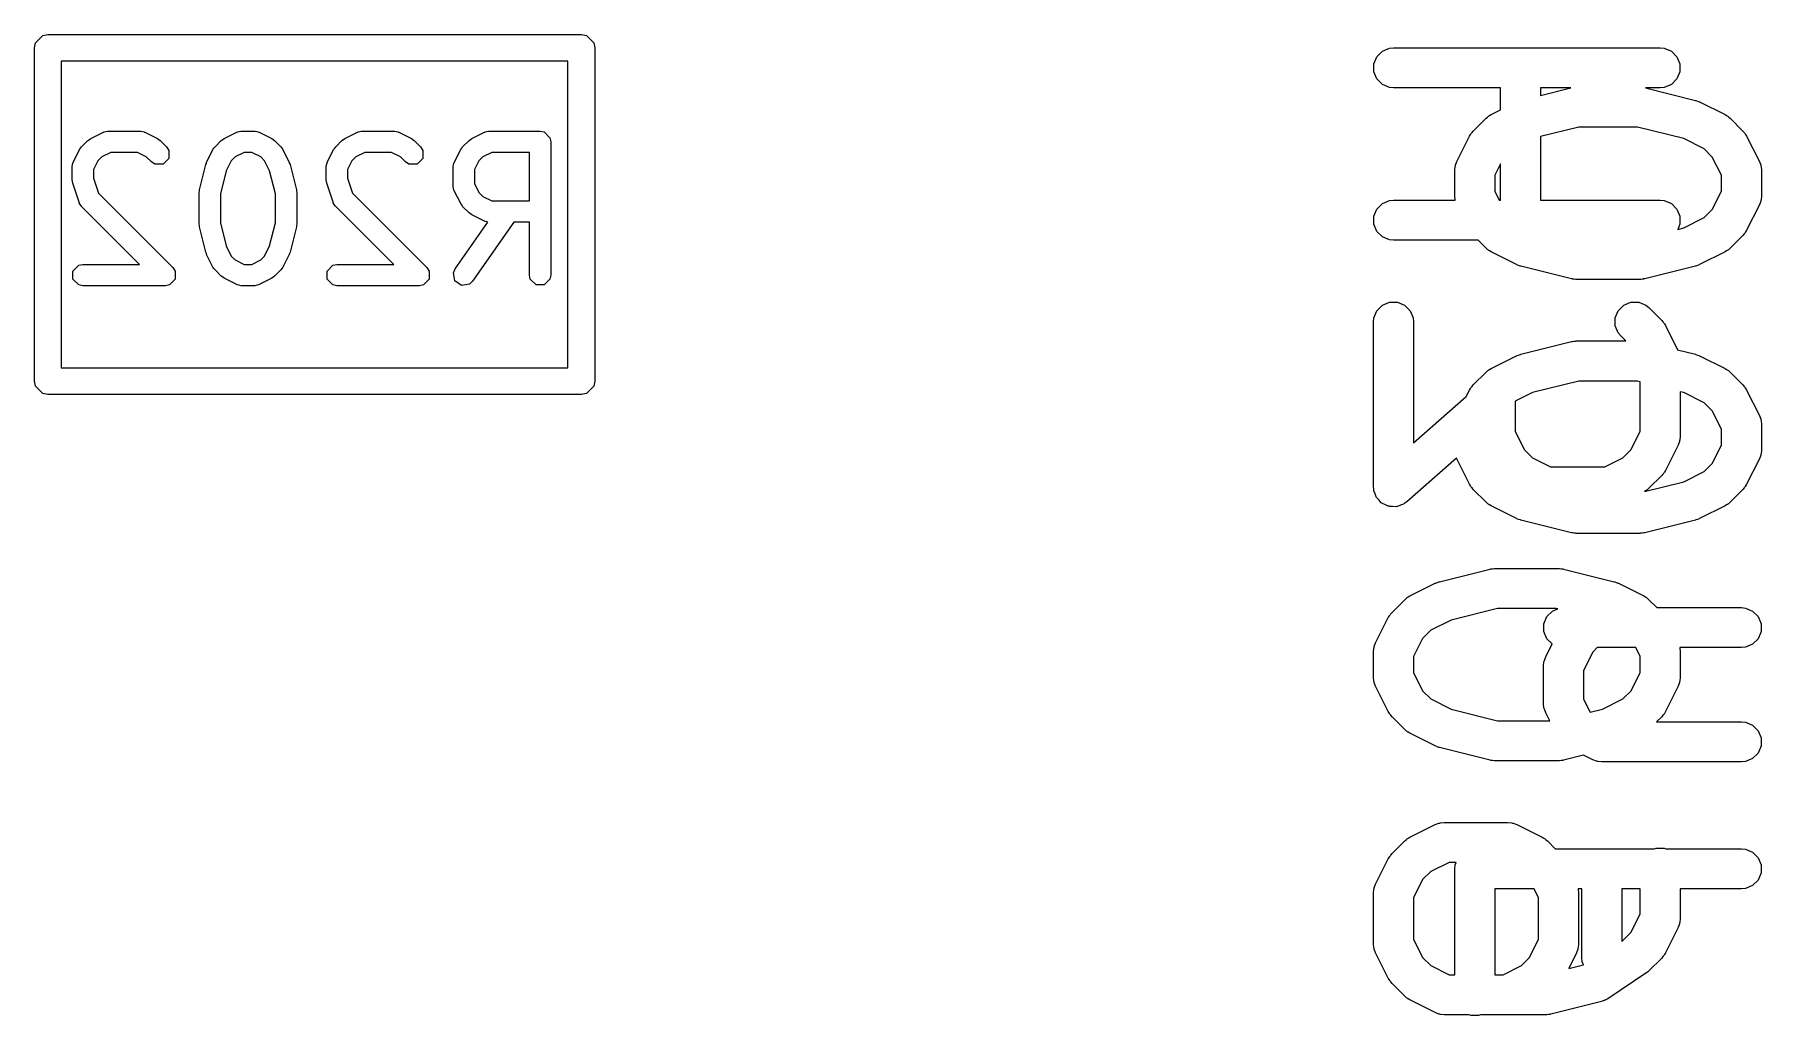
# Model space of a CAD drawing. Header units: inches. Extents: x 0.31 to 2.98, y 0.29 to 1.78.
# Drawn here: x 0.813 to 1.0679, y 0.6827 to 0.8275 of the extents above; entities that cross this region are included whole.
import ezdxf

# ---------------------------------------------------------------- set-up
doc = ezdxf.new("R2010")
doc.units = ezdxf.units.IN
doc.header["$MEASUREMENT"] = 0
doc.layers.add('BLACK', color=250, linetype='CONTINUOUS')

msp = doc.modelspace()

# ---------------------------------------------------------------- linework, layer by layer
at = {"layer": 'BLACK', "linetype": 'CONTINUOUS'}
for p, q in [((0.81299, 0.82554), (0.81314, 0.82629)), ((0.81314, 0.82629), (0.81421, 0.82736)), ((0.81421, 0.82736), (0.81496, 0.82751)), ((0.81496, 0.82751), (0.8937, 0.82751)), ((0.8937, 0.82751), (0.89445, 0.82736)), ((0.89445, 0.82736), (0.89552, 0.82629)), ((0.89552, 0.82629), (0.89567, 0.82554)), ((0.81299, 0.77633), (0.81299, 0.82554)), ((0.81693, 0.82357), (0.81693, 0.7783)), ((0.89173, 0.82357), (0.81693, 0.82357)), ((0.89173, 0.7783), (0.89173, 0.82357)), ((0.89567, 0.82554), (0.89567, 0.77633)), ((1.01068, 0.82316), (1.01112, 0.82423)), ((1.01112, 0.82423), (1.01194, 0.82504)), ((1.01194, 0.82504), (1.013, 0.82548)), ((1.013, 0.82548), (1.01358, 0.82554)), ((1.01358, 0.82554), (1.05295, 0.82554)), ((1.05295, 0.82554), (1.05352, 0.82548)), ((1.05352, 0.82548), (1.05459, 0.82504)), ((1.05459, 0.82504), (1.0554, 0.82423)), ((1.0554, 0.82423), (1.05584, 0.82316)), ((1.01068, 0.82201), (1.01068, 0.82316)), ((1.01112, 0.82095), (1.01068, 0.82201)), ((1.01194, 0.82013), (1.01112, 0.82095)), ((1.0554, 0.82095), (1.05459, 0.82013)), ((1.05584, 0.82201), (1.0554, 0.82095)), ((1.05584, 0.82316), (1.05584, 0.82201)), ((1.013, 0.81969), (1.01194, 0.82013)), ((1.01358, 0.81963), (1.013, 0.81969)), ((1.02937, 0.81963), (1.01358, 0.81963)), ((1.02937, 0.81638), (1.02937, 0.81963)), ((1.03528, 0.81963), (1.03528, 0.81852)), ((1.03528, 0.81852), (1.03973, 0.81963)), ((1.03973, 0.81963), (1.03528, 0.81963)), ((1.05295, 0.81963), (1.05077, 0.81963)), ((1.05077, 0.81963), (1.05815, 0.81779)), ((1.05352, 0.81969), (1.05295, 0.81963)), ((1.05459, 0.82013), (1.05352, 0.81969)), ((1.02775, 0.81553), (1.02799, 0.81569)), ((1.02799, 0.81569), (1.02937, 0.81638)), ((1.05815, 0.81779), (1.05819, 0.81777)), ((1.05819, 0.81777), (1.05822, 0.81777)), ((1.05822, 0.81777), (1.05845, 0.81768)), ((1.05845, 0.81768), (1.0587, 0.81759)), ((1.0587, 0.81759), (1.05871, 0.81758)), ((1.05871, 0.81758), (1.05876, 0.81756)), ((1.05876, 0.81756), (1.06251, 0.81569)), ((1.06251, 0.81569), (1.06275, 0.81553)), ((0.82324, 0.81311), (0.82326, 0.81313)), ((0.82326, 0.81313), (0.82351, 0.81318)), ((0.82351, 0.81318), (0.82375, 0.81325)), ((0.82375, 0.81325), (0.82379, 0.81324)), ((0.82379, 0.81324), (0.82387, 0.81325)), ((0.82387, 0.81325), (0.82855, 0.81325)), ((0.82855, 0.81325), (0.82863, 0.81324)), ((0.82863, 0.81324), (0.82866, 0.81325)), ((0.82866, 0.81325), (0.82891, 0.81318)), ((0.82891, 0.81318), (0.82916, 0.81313)), ((0.82916, 0.81313), (0.82918, 0.81311)), ((0.84292, 0.81311), (0.84295, 0.81313)), ((0.84295, 0.81313), (0.8432, 0.81318)), ((0.8432, 0.81318), (0.84344, 0.81325)), ((0.84344, 0.81325), (0.84347, 0.81324)), ((0.84347, 0.81324), (0.84355, 0.81325)), ((0.84355, 0.81325), (0.84543, 0.81325)), ((0.84543, 0.81325), (0.8455, 0.81324)), ((0.8455, 0.81324), (0.84554, 0.81325)), ((0.84554, 0.81325), (0.84578, 0.81318)), ((0.84578, 0.81318), (0.84603, 0.81313)), ((0.84603, 0.81313), (0.84605, 0.81311)), ((0.86073, 0.81311), (0.86076, 0.81313)), ((0.86076, 0.81313), (0.86101, 0.81318)), ((0.86101, 0.81318), (0.86125, 0.81325)), ((0.86125, 0.81325), (0.86128, 0.81324)), ((0.86128, 0.81324), (0.86136, 0.81325)), ((0.86136, 0.81325), (0.86605, 0.81325)), ((0.86605, 0.81325), (0.86613, 0.81324)), ((0.86613, 0.81324), (0.86616, 0.81325)), ((0.86616, 0.81325), (0.8664, 0.81318)), ((0.8664, 0.81318), (0.86665, 0.81313)), ((0.86665, 0.81313), (0.86668, 0.81311)), ((0.87948, 0.81311), (0.87951, 0.81313)), ((0.87951, 0.81313), (0.87975, 0.81318)), ((0.87975, 0.81318), (0.88, 0.81325)), ((0.88, 0.81325), (0.88003, 0.81324)), ((0.88003, 0.81324), (0.88011, 0.81325)), ((0.88011, 0.81325), (0.88761, 0.81325)), ((0.88761, 0.81325), (0.88821, 0.81313)), ((0.88821, 0.81313), (0.88906, 0.81228)), ((1.02517, 0.81304), (1.02535, 0.81326)), ((1.02535, 0.81326), (1.02723, 0.81514)), ((1.02723, 0.81514), (1.02745, 0.81532)), ((1.02745, 0.81532), (1.0275, 0.81538)), ((1.0275, 0.81538), (1.02759, 0.81544)), ((1.02759, 0.81544), (1.02767, 0.8155)), ((1.02767, 0.8155), (1.02775, 0.81553)), ((1.04093, 0.81385), (1.03528, 0.81243)), ((1.04957, 0.81385), (1.04093, 0.81385)), ((1.05641, 0.81214), (1.04957, 0.81385)), ((1.06275, 0.81553), (1.06283, 0.8155)), ((1.06283, 0.8155), (1.06291, 0.81544)), ((1.06291, 0.81544), (1.063, 0.81538)), ((1.063, 0.81538), (1.06305, 0.81532)), ((1.06305, 0.81532), (1.06327, 0.81514)), ((1.06327, 0.81514), (1.06515, 0.81326)), ((1.06515, 0.81326), (1.06533, 0.81304)), ((0.81965, 0.81051), (0.8198, 0.81071)), ((0.8198, 0.81071), (0.81994, 0.81092)), ((0.81994, 0.81092), (0.82088, 0.81185)), ((0.82088, 0.81185), (0.82109, 0.81199)), ((0.82109, 0.81199), (0.82129, 0.81215)), ((0.82129, 0.81215), (0.82316, 0.81309)), ((0.82316, 0.81309), (0.82324, 0.81311)), ((0.82918, 0.81311), (0.82926, 0.81309)), ((0.82926, 0.81309), (0.83113, 0.81215)), ((0.83113, 0.81215), (0.83133, 0.81199)), ((0.83133, 0.81199), (0.83154, 0.81185)), ((0.83154, 0.81185), (0.83248, 0.81092)), ((0.83248, 0.81092), (0.83282, 0.81041)), ((0.83933, 0.81051), (0.83948, 0.81071)), ((0.83948, 0.81071), (0.83963, 0.81092)), ((0.83963, 0.81092), (0.84056, 0.81185)), ((0.84056, 0.81185), (0.84077, 0.81199)), ((0.84077, 0.81199), (0.84097, 0.81215)), ((0.84097, 0.81215), (0.84285, 0.81309)), ((0.84285, 0.81309), (0.84292, 0.81311)), ((0.84605, 0.81311), (0.84613, 0.81309)), ((0.84613, 0.81309), (0.848, 0.81215)), ((0.848, 0.81215), (0.8482, 0.81199)), ((0.8482, 0.81199), (0.84841, 0.81185)), ((0.84841, 0.81185), (0.84935, 0.81092)), ((0.84935, 0.81092), (0.84949, 0.81071)), ((0.84949, 0.81071), (0.84965, 0.81051)), ((0.85714, 0.81051), (0.8573, 0.81071)), ((0.8573, 0.81071), (0.85744, 0.81092)), ((0.85744, 0.81092), (0.85837, 0.81185)), ((0.85837, 0.81185), (0.85858, 0.81199)), ((0.85858, 0.81199), (0.85878, 0.81215)), ((0.85878, 0.81215), (0.86066, 0.81309)), ((0.86066, 0.81309), (0.86073, 0.81311)), ((0.86668, 0.81311), (0.86675, 0.81309)), ((0.86675, 0.81309), (0.86863, 0.81215)), ((0.86863, 0.81215), (0.86883, 0.81199)), ((0.86883, 0.81199), (0.86904, 0.81185)), ((0.86904, 0.81185), (0.86997, 0.81092)), ((0.86997, 0.81092), (0.87031, 0.81041)), ((0.87589, 0.81051), (0.87604, 0.81071)), ((0.87604, 0.81071), (0.87618, 0.81092)), ((0.87618, 0.81092), (0.87712, 0.81185)), ((0.87712, 0.81185), (0.87733, 0.81199)), ((0.87733, 0.81199), (0.87753, 0.81215)), ((0.87753, 0.81215), (0.8794, 0.81309)), ((0.8794, 0.81309), (0.87948, 0.81311)), ((0.88906, 0.81228), (0.88918, 0.81168)), ((0.88918, 0.81168), (0.88918, 0.79199)), ((1.02292, 0.80874), (1.0248, 0.81249)), ((1.0248, 0.81249), (1.02495, 0.81274)), ((1.02495, 0.81274), (1.02498, 0.81281)), ((1.02498, 0.81281), (1.02505, 0.8129)), ((1.02505, 0.8129), (1.02511, 0.81298)), ((1.02511, 0.81298), (1.02517, 0.81304)), ((1.03528, 0.81243), (1.03528, 0.80304)), ((1.05944, 0.81062), (1.05641, 0.81214)), ((1.06063, 0.80942), (1.05944, 0.81062)), ((1.06533, 0.81304), (1.06539, 0.81298)), ((1.06539, 0.81298), (1.06545, 0.8129)), ((1.06545, 0.8129), (1.06552, 0.81281)), ((1.06552, 0.81281), (1.06554, 0.81274)), ((1.06554, 0.81274), (1.0657, 0.81249)), ((1.0657, 0.81249), (1.06758, 0.80874)), ((0.81855, 0.80804), (0.81861, 0.80828)), ((0.81856, 0.80801), (0.81855, 0.80804)), ((0.81861, 0.80828), (0.81866, 0.80853)), ((0.81866, 0.80853), (0.81869, 0.80856)), ((0.81869, 0.80856), (0.81871, 0.80863)), ((0.81871, 0.80863), (0.81965, 0.81051)), ((0.82235, 0.80887), (0.82169, 0.80756)), ((0.82292, 0.80945), (0.82235, 0.80887)), ((0.82424, 0.8101), (0.82292, 0.80945)), ((0.82818, 0.8101), (0.82424, 0.8101)), ((0.82949, 0.80945), (0.82818, 0.8101)), ((0.83025, 0.80869), (0.82949, 0.80945)), ((0.83076, 0.80835), (0.83025, 0.80869)), ((0.83197, 0.80835), (0.83076, 0.80835)), ((0.83282, 0.8092), (0.83197, 0.80835)), ((0.83282, 0.81041), (0.83282, 0.8092)), ((0.83734, 0.80456), (0.83827, 0.80831)), ((0.83827, 0.80831), (0.83835, 0.80847)), ((0.83835, 0.80847), (0.83839, 0.80863)), ((0.83839, 0.80863), (0.83933, 0.81051)), ((0.84203, 0.80887), (0.84129, 0.80738)), ((0.84261, 0.80945), (0.84203, 0.80887)), ((0.84392, 0.8101), (0.84261, 0.80945)), ((0.84505, 0.8101), (0.84392, 0.8101)), ((0.84637, 0.80945), (0.84505, 0.8101)), ((0.84694, 0.80887), (0.84637, 0.80945)), ((0.84769, 0.80738), (0.84694, 0.80887)), ((0.84965, 0.81051), (0.85058, 0.80863)), ((0.85058, 0.80863), (0.85063, 0.80847)), ((0.85063, 0.80847), (0.8507, 0.80831)), ((0.8507, 0.80831), (0.85164, 0.80456)), ((0.85604, 0.80804), (0.85611, 0.80828)), ((0.85605, 0.80801), (0.85604, 0.80804)), ((0.85611, 0.80828), (0.85616, 0.80853)), ((0.85616, 0.80853), (0.85618, 0.80856)), ((0.85618, 0.80856), (0.8562, 0.80863)), ((0.8562, 0.80863), (0.85714, 0.81051)), ((0.85984, 0.80887), (0.85919, 0.80756)), ((0.86042, 0.80945), (0.85984, 0.80887)), ((0.86173, 0.8101), (0.86042, 0.80945)), ((0.86568, 0.8101), (0.86173, 0.8101)), ((0.86699, 0.80945), (0.86568, 0.8101)), ((0.86775, 0.80869), (0.86699, 0.80945)), ((0.86826, 0.80835), (0.86775, 0.80869)), ((0.86946, 0.80835), (0.86826, 0.80835)), ((0.87031, 0.8092), (0.86946, 0.80835)), ((0.87031, 0.81041), (0.87031, 0.8092)), ((0.87479, 0.80804), (0.87485, 0.80828)), ((0.8748, 0.80801), (0.87479, 0.80804)), ((0.87485, 0.80828), (0.8749, 0.80853)), ((0.8749, 0.80853), (0.87493, 0.80856)), ((0.87493, 0.80856), (0.87495, 0.80863)), ((0.87495, 0.80863), (0.87589, 0.81051)), ((0.87859, 0.80887), (0.87793, 0.80756)), ((0.87917, 0.80945), (0.87859, 0.80887)), ((0.88048, 0.8101), (0.87917, 0.80945)), ((0.88603, 0.8101), (0.88048, 0.8101)), ((0.88603, 0.80294), (0.88603, 0.8101)), ((1.02267, 0.808), (1.02271, 0.8081)), ((1.02271, 0.8081), (1.02272, 0.8082)), ((1.02272, 0.8082), (1.02292, 0.80874)), ((1.02937, 0.80843), (1.02852, 0.80673)), ((1.02937, 0.80304), (1.02937, 0.80843)), ((1.06198, 0.80673), (1.06063, 0.80942)), ((1.06758, 0.80874), (1.06778, 0.8082)), ((1.06778, 0.8082), (1.06779, 0.8081)), ((1.06779, 0.8081), (1.06783, 0.808)), ((0.81854, 0.80793), (0.81856, 0.80801)), ((0.81854, 0.80605), (0.81854, 0.80793)), ((0.81859, 0.80581), (0.81854, 0.80605)), ((0.81862, 0.80555), (0.81859, 0.80581)), ((0.81956, 0.80274), (0.81862, 0.80555)), ((0.82169, 0.80756), (0.82169, 0.80631)), ((0.82169, 0.80631), (0.82243, 0.80409)), ((0.84129, 0.80738), (0.84044, 0.80398)), ((0.84854, 0.80398), (0.84769, 0.80738)), ((0.85604, 0.80793), (0.85605, 0.80801)), ((0.85604, 0.80605), (0.85604, 0.80793)), ((0.85609, 0.80581), (0.85604, 0.80605)), ((0.85612, 0.80555), (0.85609, 0.80581)), ((0.85705, 0.80274), (0.85612, 0.80555)), ((0.85919, 0.80756), (0.85919, 0.80631)), ((0.85919, 0.80631), (0.85993, 0.80409)), ((0.87478, 0.80793), (0.8748, 0.80801)), ((0.87478, 0.80512), (0.87478, 0.80793)), ((0.87793, 0.80756), (0.87793, 0.80549)), ((0.87793, 0.80549), (0.87859, 0.80417)), ((1.02261, 0.80742), (1.02267, 0.808)), ((1.02261, 0.80367), (1.02261, 0.80742)), ((1.02852, 0.80673), (1.02852, 0.80437)), ((1.06198, 0.80437), (1.06198, 0.80673)), ((1.06783, 0.808), (1.06789, 0.80742)), ((1.06789, 0.80742), (1.06789, 0.80367)), ((0.82243, 0.80409), (0.83342, 0.79311)), ((0.83729, 0.80418), (0.83733, 0.80437)), ((0.83729, 0.79949), (0.83729, 0.80418)), ((0.83733, 0.80437), (0.83734, 0.80456)), ((0.84044, 0.80398), (0.84044, 0.79969)), ((0.84854, 0.79969), (0.84854, 0.80398)), ((0.85164, 0.80456), (0.85165, 0.80437)), ((0.85165, 0.80437), (0.85169, 0.80418)), ((0.85169, 0.80418), (0.85169, 0.79949)), ((0.85993, 0.80409), (0.87091, 0.79311)), ((0.8748, 0.80504), (0.87478, 0.80512)), ((0.87479, 0.805), (0.8748, 0.80504)), ((0.87485, 0.80476), (0.87479, 0.805)), ((0.8749, 0.80451), (0.87485, 0.80476)), ((0.87493, 0.80449), (0.8749, 0.80451)), ((0.87495, 0.80441), (0.87493, 0.80449)), ((0.87589, 0.80254), (0.87495, 0.80441)), ((0.87859, 0.80417), (0.87917, 0.8036)), ((0.87917, 0.8036), (0.88048, 0.80294)), ((0.88048, 0.80294), (0.88603, 0.80294)), ((1.01194, 0.80254), (1.013, 0.80299)), ((1.013, 0.80299), (1.01358, 0.80304)), ((1.01358, 0.80304), (1.02269, 0.80304)), ((1.02267, 0.8031), (1.02261, 0.80367)), ((1.02269, 0.80304), (1.02267, 0.8031)), ((1.02852, 0.80437), (1.02918, 0.80304)), ((1.02918, 0.80304), (1.02937, 0.80304)), ((1.03528, 0.80304), (1.05295, 0.80304)), ((1.05295, 0.80304), (1.05352, 0.80299)), ((1.05352, 0.80299), (1.05459, 0.80254)), ((1.06063, 0.80167), (1.06198, 0.80437)), ((1.06779, 0.803), (1.06778, 0.80289)), ((1.06783, 0.8031), (1.06779, 0.803)), ((1.06789, 0.80367), (1.06783, 0.8031)), ((0.8196, 0.80267), (0.81956, 0.80274)), ((0.8196, 0.80264), (0.8196, 0.80267)), ((0.81974, 0.80243), (0.8196, 0.80264)), ((0.81986, 0.80221), (0.81974, 0.80243)), ((0.8199, 0.80219), (0.81986, 0.80221)), ((0.81994, 0.80213), (0.8199, 0.80219)), ((0.8285, 0.79357), (0.81994, 0.80213)), ((0.85709, 0.80267), (0.85705, 0.80274)), ((0.85709, 0.80264), (0.85709, 0.80267)), ((0.85723, 0.80243), (0.85709, 0.80264)), ((0.85736, 0.80221), (0.85723, 0.80243)), ((0.85739, 0.80219), (0.85736, 0.80221)), ((0.85744, 0.80213), (0.85739, 0.80219)), ((0.866, 0.79357), (0.85744, 0.80213)), ((0.87604, 0.80234), (0.87589, 0.80254)), ((0.87618, 0.80213), (0.87604, 0.80234)), ((0.87712, 0.80119), (0.87618, 0.80213)), ((0.87733, 0.80105), (0.87712, 0.80119)), ((0.87753, 0.80089), (0.87733, 0.80105)), ((0.8794, 0.79996), (0.87753, 0.80089)), ((1.01068, 0.80067), (1.01112, 0.80173)), ((1.01068, 0.79951), (1.01068, 0.80067)), ((1.01112, 0.80173), (1.01194, 0.80254)), ((1.05459, 0.80254), (1.0554, 0.80173)), ((1.0554, 0.80173), (1.05584, 0.80067)), ((1.05584, 0.80067), (1.05584, 0.79951)), ((1.05641, 0.79896), (1.05944, 0.80048)), ((1.05944, 0.80048), (1.06063, 0.80167)), ((1.06758, 0.80235), (1.0657, 0.7986)), ((1.06778, 0.80289), (1.06758, 0.80235)), ((0.83733, 0.7993), (0.83729, 0.79949)), ((0.83734, 0.79911), (0.83733, 0.7993)), ((0.83827, 0.79536), (0.83734, 0.79911)), ((0.84044, 0.79969), (0.84129, 0.79629)), ((0.84769, 0.79629), (0.84854, 0.79969)), ((0.85164, 0.79911), (0.8507, 0.79536)), ((0.85165, 0.7993), (0.85164, 0.79911)), ((0.85169, 0.79949), (0.85165, 0.7993)), ((0.87507, 0.7929), (0.87991, 0.79982)), ((0.88374, 0.79979), (0.87765, 0.79109)), ((0.87948, 0.79994), (0.8794, 0.79996)), ((0.87951, 0.79991), (0.87948, 0.79994)), ((0.87975, 0.79986), (0.87951, 0.79991)), ((0.87991, 0.79982), (0.87975, 0.79986)), ((0.88603, 0.79979), (0.88374, 0.79979)), ((0.88603, 0.79199), (0.88603, 0.79979)), ((1.01112, 0.79845), (1.01068, 0.79951)), ((1.01194, 0.79763), (1.01112, 0.79845)), ((1.05584, 0.79951), (1.05552, 0.79874)), ((1.05552, 0.79874), (1.05641, 0.79896)), ((1.06515, 0.79784), (1.06327, 0.79596)), ((1.06533, 0.79806), (1.06515, 0.79784)), ((1.06539, 0.79811), (1.06533, 0.79806)), ((1.06545, 0.7982), (1.06539, 0.79811)), ((1.06552, 0.79828), (1.06545, 0.7982)), ((1.06554, 0.79836), (1.06552, 0.79828)), ((1.0657, 0.7986), (1.06554, 0.79836)), ((0.83835, 0.7952), (0.83827, 0.79536)), ((0.84129, 0.79629), (0.84203, 0.7948)), ((0.84694, 0.7948), (0.84769, 0.79629)), ((0.8507, 0.79536), (0.85063, 0.7952)), ((1.013, 0.79719), (1.01194, 0.79763)), ((1.01358, 0.79714), (1.013, 0.79719)), ((1.02605, 0.79714), (1.01358, 0.79714)), ((1.02723, 0.79596), (1.02605, 0.79714)), ((1.02745, 0.79578), (1.02723, 0.79596)), ((1.0275, 0.79572), (1.02745, 0.79578)), ((1.02759, 0.79566), (1.0275, 0.79572)), ((1.02767, 0.7956), (1.02759, 0.79566)), ((1.02775, 0.79557), (1.02767, 0.7956)), ((1.02799, 0.79541), (1.02775, 0.79557)), ((1.03174, 0.79353), (1.02799, 0.79541)), ((1.06251, 0.79541), (1.05876, 0.79353)), ((1.06275, 0.79557), (1.06251, 0.79541)), ((1.06283, 0.7956), (1.06275, 0.79557)), ((1.06291, 0.79566), (1.06283, 0.7956)), ((1.063, 0.79572), (1.06291, 0.79566)), ((1.06305, 0.79578), (1.063, 0.79572)), ((1.06327, 0.79596), (1.06305, 0.79578)), ((0.81866, 0.79259), (0.81951, 0.79345)), ((0.81951, 0.79345), (0.82012, 0.79357)), ((0.82012, 0.79357), (0.8285, 0.79357)), ((0.83342, 0.79311), (0.83376, 0.79259)), ((0.83839, 0.79504), (0.83835, 0.7952)), ((0.83933, 0.79316), (0.83839, 0.79504)), ((0.83948, 0.79296), (0.83933, 0.79316)), ((0.83963, 0.79275), (0.83948, 0.79296)), ((0.84056, 0.79182), (0.83963, 0.79275)), ((0.84203, 0.7948), (0.84261, 0.79422)), ((0.84261, 0.79422), (0.84392, 0.79357)), ((0.84392, 0.79357), (0.84505, 0.79357)), ((0.84505, 0.79357), (0.84637, 0.79422)), ((0.84637, 0.79422), (0.84694, 0.7948)), ((0.84935, 0.79275), (0.84841, 0.79182)), ((0.84949, 0.79296), (0.84935, 0.79275)), ((0.84965, 0.79316), (0.84949, 0.79296)), ((0.85058, 0.79504), (0.84965, 0.79316)), ((0.85063, 0.7952), (0.85058, 0.79504)), ((0.85616, 0.79259), (0.85701, 0.79345)), ((0.85701, 0.79345), (0.85761, 0.79357)), ((0.85761, 0.79357), (0.866, 0.79357)), ((0.87091, 0.79311), (0.87125, 0.79259)), ((0.87482, 0.79233), (0.87507, 0.7929)), ((1.03179, 0.79352), (1.03174, 0.79353)), ((1.0318, 0.79351), (1.03179, 0.79352)), ((1.03204, 0.79342), (1.0318, 0.79351)), ((1.03228, 0.79333), (1.03204, 0.79342)), ((1.03231, 0.79333), (1.03228, 0.79333)), ((1.03235, 0.79331), (1.03231, 0.79333)), ((1.03985, 0.79144), (1.03235, 0.79331)), ((1.05815, 0.79331), (1.05065, 0.79144)), ((1.05819, 0.79333), (1.05815, 0.79331)), ((1.05822, 0.79333), (1.05819, 0.79333)), ((1.05845, 0.79342), (1.05822, 0.79333)), ((1.0587, 0.79351), (1.05845, 0.79342)), ((1.05871, 0.79352), (1.0587, 0.79351)), ((1.05876, 0.79353), (1.05871, 0.79352)), ((0.81866, 0.79139), (0.81866, 0.79259)), ((0.81951, 0.79054), (0.81866, 0.79139)), ((0.82012, 0.79042), (0.81951, 0.79054)), ((0.8323, 0.79042), (0.82012, 0.79042)), ((0.8329, 0.79054), (0.8323, 0.79042)), ((0.83376, 0.79139), (0.8329, 0.79054)), ((0.8329, 0.79054), (0.8329, 0.79054)), ((0.83376, 0.79259), (0.83376, 0.79139)), ((0.84077, 0.79168), (0.84056, 0.79182)), ((0.84097, 0.79152), (0.84077, 0.79168)), ((0.84285, 0.79058), (0.84097, 0.79152)), ((0.84292, 0.79056), (0.84285, 0.79058)), ((0.84295, 0.79054), (0.84292, 0.79056)), ((0.8432, 0.79049), (0.84295, 0.79054)), ((0.84344, 0.79042), (0.8432, 0.79049)), ((0.84347, 0.79043), (0.84344, 0.79042)), ((0.84355, 0.79042), (0.84347, 0.79043)), ((0.84543, 0.79042), (0.84355, 0.79042)), ((0.8455, 0.79043), (0.84543, 0.79042)), ((0.84554, 0.79042), (0.8455, 0.79043)), ((0.84578, 0.79049), (0.84554, 0.79042)), ((0.84603, 0.79054), (0.84578, 0.79049)), ((0.84605, 0.79056), (0.84603, 0.79054)), ((0.84613, 0.79058), (0.84605, 0.79056)), ((0.848, 0.79152), (0.84613, 0.79058)), ((0.8482, 0.79168), (0.848, 0.79152)), ((0.84841, 0.79182), (0.8482, 0.79168)), ((0.85616, 0.79139), (0.85616, 0.79259)), ((0.85701, 0.79054), (0.85616, 0.79139)), ((0.85761, 0.79042), (0.85701, 0.79054)), ((0.8698, 0.79042), (0.85761, 0.79042)), ((0.8704, 0.79054), (0.8698, 0.79042)), ((0.87125, 0.79139), (0.8704, 0.79054)), ((0.8704, 0.79054), (0.8704, 0.79054)), ((0.87125, 0.79259), (0.87125, 0.79139)), ((0.87503, 0.79115), (0.87482, 0.79233)), ((0.87602, 0.79045), (0.87503, 0.79115)), ((0.87721, 0.79066), (0.87602, 0.79045)), ((0.87765, 0.79109), (0.87721, 0.79066)), ((0.88615, 0.79139), (0.88603, 0.79199)), ((0.88701, 0.79054), (0.88615, 0.79139)), ((0.88821, 0.79054), (0.88701, 0.79054)), ((0.88906, 0.79139), (0.88821, 0.79054)), ((0.88918, 0.79199), (0.88906, 0.79139)), ((1.03995, 0.79142), (1.03985, 0.79144)), ((1.03999, 0.7914), (1.03995, 0.79142)), ((1.0402, 0.79138), (1.03999, 0.7914)), ((1.04042, 0.79135), (1.0402, 0.79138)), ((1.04046, 0.79136), (1.04042, 0.79135)), ((1.04056, 0.79135), (1.04046, 0.79136)), ((1.04994, 0.79135), (1.04056, 0.79135)), ((1.05004, 0.79136), (1.04994, 0.79135)), ((1.05008, 0.79135), (1.05004, 0.79136)), ((1.0503, 0.79138), (1.05008, 0.79135)), ((1.05051, 0.7914), (1.0503, 0.79138)), ((1.05055, 0.79142), (1.05051, 0.7914)), ((1.05065, 0.79144), (1.05055, 0.79142)), ((1.01194, 0.78755), (1.013, 0.78799)), ((1.013, 0.78799), (1.01415, 0.78799)), ((1.01415, 0.78799), (1.01522, 0.78755)), ((1.04756, 0.78755), (1.04862, 0.78799)), ((1.04862, 0.78799), (1.04977, 0.78799)), ((1.04977, 0.78799), (1.05084, 0.78755)), ((1.01062, 0.78509), (1.01068, 0.78567)), ((1.01062, 0.76072), (1.01062, 0.78509)), ((1.01068, 0.78567), (1.01112, 0.78673)), ((1.01112, 0.78673), (1.01194, 0.78755)), ((1.01522, 0.78755), (1.01603, 0.78673)), ((1.01603, 0.78673), (1.01647, 0.78567)), ((1.01647, 0.78567), (1.01653, 0.78509)), ((1.01653, 0.78509), (1.01653, 0.76723)), ((1.0463, 0.78567), (1.04674, 0.78673)), ((1.0463, 0.78451), (1.0463, 0.78567)), ((1.04674, 0.78673), (1.04756, 0.78755)), ((1.05084, 0.78755), (1.05128, 0.78718)), ((1.05128, 0.78718), (1.05316, 0.7853)), ((1.05316, 0.7853), (1.05334, 0.78508)), ((1.04674, 0.78345), (1.0463, 0.78451)), ((1.04711, 0.783), (1.04674, 0.78345)), ((1.04786, 0.78226), (1.04711, 0.783)), ((1.05334, 0.78508), (1.0534, 0.78503)), ((1.0534, 0.78503), (1.05346, 0.78494)), ((1.05346, 0.78494), (1.05353, 0.78486)), ((1.05353, 0.78486), (1.05356, 0.78478)), ((1.05356, 0.78478), (1.05371, 0.78454)), ((1.05371, 0.78454), (1.0555, 0.78095)), ((1.02799, 0.77819), (1.03174, 0.78007)), ((1.03174, 0.78007), (1.03179, 0.78009)), ((1.03179, 0.78009), (1.0318, 0.7801)), ((1.0318, 0.7801), (1.03204, 0.78018)), ((1.03204, 0.78018), (1.03228, 0.78028)), ((1.03228, 0.78028), (1.03231, 0.78028)), ((1.03231, 0.78028), (1.03235, 0.78029)), ((1.03235, 0.78029), (1.03985, 0.78217)), ((1.03985, 0.78217), (1.03995, 0.78218)), ((1.03995, 0.78218), (1.03999, 0.7822)), ((1.03999, 0.7822), (1.0402, 0.78222)), ((1.0402, 0.78222), (1.04042, 0.78225)), ((1.04042, 0.78225), (1.04046, 0.78225)), ((1.04046, 0.78225), (1.04056, 0.78226)), ((1.04056, 0.78226), (1.04786, 0.78226)), ((1.0555, 0.78095), (1.05815, 0.78029)), ((1.05815, 0.78029), (1.05819, 0.78028)), ((1.05819, 0.78028), (1.05822, 0.78028)), ((1.05822, 0.78028), (1.05845, 0.78018)), ((1.05845, 0.78018), (1.0587, 0.7801)), ((1.0587, 0.7801), (1.05871, 0.78009)), ((1.05871, 0.78009), (1.05876, 0.78007)), ((1.05876, 0.78007), (1.06251, 0.77819)), ((0.81693, 0.7783), (0.89173, 0.7783)), ((1.02535, 0.77577), (1.02723, 0.77764)), ((1.02723, 0.77764), (1.02745, 0.77783)), ((1.02745, 0.77783), (1.0275, 0.77789)), ((1.0275, 0.77789), (1.02759, 0.77794)), ((1.02759, 0.77794), (1.02767, 0.77801)), ((1.02767, 0.77801), (1.02775, 0.77804)), ((1.02775, 0.77804), (1.02799, 0.77819)), ((1.06251, 0.77819), (1.06275, 0.77804)), ((1.06275, 0.77804), (1.06283, 0.77801)), ((1.06283, 0.77801), (1.06291, 0.77794)), ((1.06291, 0.77794), (1.063, 0.77789)), ((1.063, 0.77789), (1.06305, 0.77783)), ((1.06305, 0.77783), (1.06327, 0.77764)), ((1.06327, 0.77764), (1.06515, 0.77577)), ((0.81314, 0.77558), (0.81299, 0.77633)), ((0.81421, 0.77451), (0.81314, 0.77558)), ((0.89552, 0.77558), (0.89445, 0.77451)), ((0.89567, 0.77633), (0.89552, 0.77558)), ((1.02432, 0.77405), (1.0248, 0.775)), ((1.0248, 0.775), (1.02495, 0.77525)), ((1.02495, 0.77525), (1.02498, 0.77532)), ((1.02498, 0.77532), (1.02505, 0.7754)), ((1.02505, 0.7754), (1.02511, 0.77549)), ((1.02511, 0.77549), (1.02517, 0.77554)), ((1.02517, 0.77554), (1.02535, 0.77577)), ((1.04093, 0.77635), (1.03409, 0.77464)), ((1.04957, 0.77635), (1.04093, 0.77635)), ((1.04999, 0.77624), (1.04957, 0.77635)), ((1.04999, 0.76892), (1.04999, 0.77624)), ((1.06515, 0.77577), (1.06533, 0.77554)), ((1.06533, 0.77554), (1.06539, 0.77549)), ((1.06539, 0.77549), (1.06545, 0.7754)), ((1.06545, 0.7754), (1.06552, 0.77532)), ((1.06552, 0.77532), (1.06554, 0.77525)), ((1.06554, 0.77525), (1.0657, 0.775)), ((1.0657, 0.775), (1.06758, 0.77125)), ((0.81496, 0.77436), (0.81421, 0.77451)), ((0.8937, 0.77436), (0.81496, 0.77436)), ((0.89445, 0.77451), (0.8937, 0.77436)), ((1.01653, 0.76723), (1.02432, 0.77405)), ((1.03409, 0.77464), (1.03153, 0.77336)), ((1.03153, 0.77336), (1.03153, 0.76892)), ((1.05641, 0.77464), (1.0559, 0.77477)), ((1.0559, 0.77477), (1.0559, 0.76822)), ((1.05944, 0.77313), (1.05641, 0.77464)), ((1.06063, 0.77193), (1.05944, 0.77313)), ((1.06198, 0.76923), (1.06063, 0.77193)), ((1.06758, 0.77125), (1.06778, 0.77071)), ((1.06778, 0.77071), (1.06779, 0.7706)), ((1.06779, 0.7706), (1.06783, 0.7705)), ((1.06783, 0.7705), (1.06789, 0.76993)), ((1.06789, 0.76993), (1.06789, 0.76618)), ((1.03153, 0.76892), (1.03288, 0.76622)), ((1.04864, 0.76622), (1.04999, 0.76892)), ((1.05579, 0.76744), (1.05559, 0.7669)), ((1.0558, 0.76754), (1.05579, 0.76744)), ((1.05584, 0.76764), (1.0558, 0.76754)), ((1.0559, 0.76822), (1.05584, 0.76764)), ((1.06198, 0.76688), (1.06198, 0.76923)), ((1.02289, 0.76495), (1.01552, 0.7585)), ((1.02292, 0.76486), (1.02289, 0.76495)), ((1.0248, 0.76111), (1.02292, 0.76486)), ((1.03288, 0.76622), (1.03407, 0.76502)), ((1.03407, 0.76502), (1.03677, 0.76367)), ((1.04475, 0.76367), (1.04745, 0.76502)), ((1.04745, 0.76502), (1.04864, 0.76622)), ((1.05559, 0.7669), (1.05371, 0.76315)), ((1.06063, 0.76418), (1.06198, 0.76688)), ((1.06758, 0.76486), (1.0657, 0.76111)), ((1.06778, 0.7654), (1.06758, 0.76486)), ((1.06779, 0.76551), (1.06778, 0.7654)), ((1.06783, 0.7656), (1.06779, 0.76551)), ((1.06789, 0.76618), (1.06783, 0.7656)), ((1.03677, 0.76367), (1.04475, 0.76367)), ((1.05316, 0.76238), (1.05128, 0.76051)), ((1.05334, 0.76261), (1.05316, 0.76238)), ((1.0534, 0.76266), (1.05334, 0.76261)), ((1.05346, 0.76275), (1.0534, 0.76266)), ((1.05353, 0.76283), (1.05346, 0.76275)), ((1.05356, 0.7629), (1.05353, 0.76283)), ((1.05371, 0.76315), (1.05356, 0.7629)), ((1.05641, 0.76147), (1.05944, 0.76298)), ((1.05944, 0.76298), (1.06063, 0.76418)), ((1.01065, 0.76041), (1.01062, 0.76072)), ((1.01065, 0.76034), (1.01065, 0.76041)), ((1.01067, 0.76028), (1.01065, 0.76034)), ((1.01068, 0.76014), (1.01067, 0.76028)), ((1.01086, 0.7597), (1.01068, 0.76014)), ((1.01102, 0.75925), (1.01086, 0.7597)), ((1.02495, 0.76086), (1.0248, 0.76111)), ((1.02498, 0.76079), (1.02495, 0.76086)), ((1.02505, 0.76071), (1.02498, 0.76079)), ((1.02511, 0.76062), (1.02505, 0.76071)), ((1.02517, 0.76057), (1.02511, 0.76062)), ((1.02535, 0.76034), (1.02517, 0.76057)), ((1.02723, 0.75847), (1.02535, 0.76034)), ((1.05063, 0.76002), (1.05641, 0.76147)), ((1.05076, 0.76011), (1.05063, 0.76002)), ((1.05084, 0.76014), (1.05076, 0.76011)), ((1.05092, 0.76021), (1.05084, 0.76014)), ((1.05101, 0.76026), (1.05092, 0.76021)), ((1.05106, 0.76032), (1.05101, 0.76026)), ((1.05128, 0.76051), (1.05106, 0.76032)), ((1.06515, 0.76034), (1.06327, 0.75847)), ((1.06533, 0.76057), (1.06515, 0.76034)), ((1.06539, 0.76062), (1.06533, 0.76057)), ((1.06545, 0.76071), (1.06539, 0.76062)), ((1.06552, 0.76079), (1.06545, 0.76071)), ((1.06554, 0.76086), (1.06552, 0.76079)), ((1.0657, 0.76111), (1.06554, 0.76086)), ((1.01108, 0.75917), (1.01102, 0.75925)), ((1.01112, 0.75908), (1.01108, 0.75917)), ((1.01146, 0.75874), (1.01112, 0.75908)), ((1.01178, 0.75838), (1.01146, 0.75874)), ((1.01186, 0.75833), (1.01178, 0.75838)), ((1.01194, 0.75826), (1.01186, 0.75833)), ((1.01238, 0.75808), (1.01194, 0.75826)), ((1.01281, 0.75787), (1.01238, 0.75808)), ((1.01291, 0.75786), (1.01281, 0.75787)), ((1.013, 0.75782), (1.01291, 0.75786)), ((1.01348, 0.75782), (1.013, 0.75782)), ((1.01396, 0.75779), (1.01348, 0.75782)), ((1.01405, 0.75782), (1.01396, 0.75779)), ((1.01415, 0.75782), (1.01405, 0.75782)), ((1.01459, 0.75801), (1.01415, 0.75782)), ((1.01505, 0.75816), (1.01459, 0.75801)), ((1.01516, 0.75824), (1.01505, 0.75816)), ((1.01522, 0.75826), (1.01516, 0.75824)), ((1.01527, 0.75832), (1.01522, 0.75826)), ((1.01552, 0.7585), (1.01527, 0.75832)), ((1.02745, 0.75828), (1.02723, 0.75847)), ((1.0275, 0.75822), (1.02745, 0.75828)), ((1.02759, 0.75817), (1.0275, 0.75822)), ((1.02767, 0.7581), (1.02759, 0.75817)), ((1.02775, 0.75807), (1.02767, 0.7581)), ((1.02799, 0.75791), (1.02775, 0.75807)), ((1.03174, 0.75604), (1.02799, 0.75791)), ((1.06251, 0.75791), (1.05876, 0.75604)), ((1.06275, 0.75807), (1.06251, 0.75791)), ((1.06283, 0.7581), (1.06275, 0.75807)), ((1.06291, 0.75817), (1.06283, 0.7581)), ((1.063, 0.75822), (1.06291, 0.75817)), ((1.06305, 0.75828), (1.063, 0.75822)), ((1.06327, 0.75847), (1.06305, 0.75828)), ((1.03179, 0.75602), (1.03174, 0.75604)), ((1.0318, 0.75601), (1.03179, 0.75602)), ((1.03204, 0.75592), (1.0318, 0.75601)), ((1.03228, 0.75583), (1.03204, 0.75592)), ((1.03231, 0.75583), (1.03228, 0.75583)), ((1.03235, 0.75582), (1.03231, 0.75583)), ((1.03985, 0.75394), (1.03235, 0.75582)), ((1.05815, 0.75582), (1.05065, 0.75394)), ((1.05819, 0.75583), (1.05815, 0.75582)), ((1.05822, 0.75583), (1.05819, 0.75583)), ((1.05845, 0.75592), (1.05822, 0.75583)), ((1.0587, 0.75601), (1.05845, 0.75592)), ((1.05871, 0.75602), (1.0587, 0.75601)), ((1.05876, 0.75604), (1.05871, 0.75602)), ((1.03995, 0.75393), (1.03985, 0.75394)), ((1.03999, 0.75391), (1.03995, 0.75393)), ((1.0402, 0.75389), (1.03999, 0.75391)), ((1.04042, 0.75386), (1.0402, 0.75389)), ((1.04046, 0.75386), (1.04042, 0.75386)), ((1.04056, 0.75385), (1.04046, 0.75386)), ((1.04994, 0.75385), (1.04056, 0.75385)), ((1.05004, 0.75386), (1.04994, 0.75385)), ((1.05008, 0.75386), (1.05004, 0.75386)), ((1.0503, 0.75389), (1.05008, 0.75386)), ((1.05051, 0.75391), (1.0503, 0.75389)), ((1.05055, 0.75393), (1.05051, 0.75391)), ((1.05065, 0.75394), (1.05055, 0.75393)), ((1.02036, 0.74671), (1.02786, 0.74859)), ((1.02786, 0.74859), (1.02796, 0.7486)), ((1.02796, 0.7486), (1.028, 0.74862)), ((1.028, 0.74862), (1.02821, 0.74864)), ((1.02821, 0.74864), (1.02843, 0.74867)), ((1.02843, 0.74867), (1.02847, 0.74866)), ((1.02847, 0.74866), (1.02857, 0.74867)), ((1.02857, 0.74867), (1.03795, 0.74867)), ((1.03795, 0.74867), (1.03805, 0.74866)), ((1.03805, 0.74866), (1.03809, 0.74867)), ((1.03809, 0.74867), (1.03831, 0.74864)), ((1.03831, 0.74864), (1.03852, 0.74862)), ((1.03852, 0.74862), (1.03856, 0.7486)), ((1.03856, 0.7486), (1.03866, 0.74859)), ((1.03866, 0.74859), (1.04616, 0.74671)), ((1.01546, 0.74425), (1.01551, 0.7443)), ((1.01551, 0.7443), (1.0156, 0.74436)), ((1.0156, 0.74436), (1.01568, 0.74443)), ((1.01568, 0.74443), (1.01576, 0.74446)), ((1.01576, 0.74446), (1.016, 0.74461)), ((1.016, 0.74461), (1.01975, 0.74649)), ((1.01975, 0.74649), (1.0198, 0.7465)), ((1.0198, 0.7465), (1.01981, 0.74652)), ((1.01981, 0.74652), (1.02005, 0.7466)), ((1.02005, 0.7466), (1.02029, 0.74669)), ((1.02029, 0.74669), (1.02032, 0.7467)), ((1.02032, 0.7467), (1.02036, 0.74671)), ((1.04616, 0.74671), (1.04621, 0.7467)), ((1.04621, 0.7467), (1.04623, 0.74669)), ((1.04623, 0.74669), (1.04647, 0.7466)), ((1.04647, 0.7466), (1.04671, 0.74652)), ((1.04671, 0.74652), (1.04672, 0.7465)), ((1.04672, 0.7465), (1.04677, 0.74649)), ((1.04677, 0.74649), (1.05052, 0.74461)), ((1.05052, 0.74461), (1.05076, 0.74446)), ((1.05076, 0.74446), (1.05084, 0.74443)), ((1.05084, 0.74443), (1.05092, 0.74436)), ((1.05092, 0.74436), (1.05101, 0.7443)), ((1.05101, 0.7443), (1.05106, 0.74425)), ((1.013, 0.74174), (1.01306, 0.74182)), ((1.01306, 0.74182), (1.01312, 0.74191)), ((1.01312, 0.74191), (1.01318, 0.74196)), ((1.01318, 0.74196), (1.01336, 0.74218)), ((1.01336, 0.74218), (1.01524, 0.74406)), ((1.01524, 0.74406), (1.01546, 0.74425)), ((1.02894, 0.74277), (1.02211, 0.74106)), ((1.03758, 0.74277), (1.02894, 0.74277)), ((1.03623, 0.74157), (1.03705, 0.74239)), ((1.03705, 0.74239), (1.03782, 0.74271)), ((1.03782, 0.74271), (1.03758, 0.74277)), ((1.05106, 0.74425), (1.05128, 0.74406)), ((1.05128, 0.74406), (1.05246, 0.74289)), ((1.05246, 0.74289), (1.06493, 0.74289)), ((1.06493, 0.74289), (1.06551, 0.74283)), ((1.06551, 0.74283), (1.06658, 0.74239)), ((1.06658, 0.74239), (1.06739, 0.74157)), ((1.01093, 0.73767), (1.01281, 0.74142)), ((1.01281, 0.74142), (1.01297, 0.74167)), ((1.01297, 0.74167), (1.013, 0.74174)), ((1.01907, 0.73954), (1.01788, 0.73835)), ((1.02211, 0.74106), (1.01907, 0.73954)), ((1.03579, 0.74051), (1.03623, 0.74157)), ((1.03579, 0.73936), (1.03579, 0.74051)), ((1.03623, 0.73829), (1.03579, 0.73936)), ((1.06739, 0.74157), (1.06783, 0.74051)), ((1.06783, 0.73936), (1.06739, 0.73829)), ((1.06783, 0.74051), (1.06783, 0.73936)), ((1.01062, 0.73635), (1.01068, 0.73692)), ((1.01068, 0.73692), (1.01072, 0.73702)), ((1.01072, 0.73702), (1.01073, 0.73713)), ((1.01073, 0.73713), (1.01093, 0.73767)), ((1.01788, 0.73835), (1.01653, 0.73565)), ((1.03605, 0.73563), (1.037, 0.73753)), ((1.037, 0.73753), (1.03623, 0.73829)), ((1.04366, 0.73698), (1.04299, 0.73631)), ((1.04933, 0.73698), (1.04366, 0.73698)), ((1.04999, 0.73565), (1.04933, 0.73698)), ((1.06493, 0.73698), (1.05582, 0.73698)), ((1.05582, 0.73698), (1.05584, 0.73692)), ((1.05584, 0.73692), (1.0559, 0.73635)), ((1.06551, 0.73704), (1.06493, 0.73698)), ((1.06658, 0.73748), (1.06551, 0.73704)), ((1.06739, 0.73829), (1.06658, 0.73748)), ((1.01062, 0.7326), (1.01062, 0.73635)), ((1.01653, 0.73565), (1.01653, 0.73329)), ((1.03574, 0.73431), (1.03579, 0.73488)), ((1.03574, 0.72868), (1.03574, 0.73431)), ((1.03579, 0.73488), (1.03583, 0.73498)), ((1.03583, 0.73498), (1.03584, 0.73509)), ((1.03584, 0.73509), (1.03605, 0.73563)), ((1.04299, 0.73631), (1.04164, 0.73361)), ((1.04999, 0.73329), (1.04999, 0.73565)), ((1.0559, 0.73635), (1.0559, 0.7326)), ((1.01068, 0.73202), (1.01062, 0.7326)), ((1.01072, 0.73192), (1.01068, 0.73202)), ((1.01073, 0.73182), (1.01072, 0.73192)), ((1.01093, 0.73128), (1.01073, 0.73182)), ((1.01653, 0.73329), (1.01788, 0.7306)), ((1.04164, 0.73361), (1.04164, 0.72938)), ((1.04864, 0.7306), (1.04999, 0.73329)), ((1.05579, 0.73182), (1.05559, 0.73128)), ((1.0558, 0.73192), (1.05579, 0.73182)), ((1.05584, 0.73202), (1.0558, 0.73192)), ((1.0559, 0.7326), (1.05584, 0.73202)), ((1.01281, 0.72753), (1.01093, 0.73128)), ((1.01788, 0.7306), (1.01907, 0.7294)), ((1.01907, 0.7294), (1.02211, 0.72788)), ((1.04164, 0.72938), (1.04261, 0.72743)), ((1.04442, 0.72788), (1.04745, 0.7294)), ((1.04745, 0.7294), (1.04864, 0.7306)), ((1.05559, 0.73128), (1.05371, 0.72753)), ((1.01297, 0.72728), (1.01281, 0.72753)), ((1.013, 0.72721), (1.01297, 0.72728)), ((1.01306, 0.72713), (1.013, 0.72721)), ((1.01312, 0.72704), (1.01306, 0.72713)), ((1.01318, 0.72699), (1.01312, 0.72704)), ((1.01336, 0.72676), (1.01318, 0.72699)), ((1.01524, 0.72489), (1.01336, 0.72676)), ((1.02211, 0.72788), (1.02894, 0.72618)), ((1.03579, 0.72811), (1.03574, 0.72868)), ((1.03583, 0.72801), (1.03579, 0.72811)), ((1.03584, 0.7279), (1.03583, 0.72801)), ((1.03605, 0.72736), (1.03584, 0.7279)), ((1.03664, 0.72618), (1.03605, 0.72736)), ((1.04261, 0.72743), (1.04442, 0.72788)), ((1.05316, 0.72676), (1.05241, 0.72601)), ((1.05334, 0.72699), (1.05316, 0.72676)), ((1.0534, 0.72704), (1.05334, 0.72699)), ((1.05346, 0.72713), (1.0534, 0.72704)), ((1.05353, 0.72721), (1.05346, 0.72713)), ((1.05356, 0.72728), (1.05353, 0.72721)), ((1.05371, 0.72753), (1.05356, 0.72728)), ((1.01546, 0.7247), (1.01524, 0.72489)), ((1.01551, 0.72464), (1.01546, 0.7247)), ((1.0156, 0.72458), (1.01551, 0.72464)), ((1.01568, 0.72452), (1.0156, 0.72458)), ((1.01576, 0.72449), (1.01568, 0.72452)), ((1.016, 0.72433), (1.01576, 0.72449)), ((1.01975, 0.72246), (1.016, 0.72433)), ((1.02894, 0.72618), (1.03664, 0.72618)), ((1.05241, 0.72601), (1.06493, 0.72601)), ((1.06493, 0.72601), (1.06551, 0.72596)), ((1.06551, 0.72596), (1.06658, 0.72551)), ((1.06658, 0.72551), (1.06739, 0.7247)), ((1.06739, 0.7247), (1.06783, 0.72364)), ((1.0198, 0.72244), (1.01975, 0.72246)), ((1.01981, 0.72243), (1.0198, 0.72244)), ((1.02005, 0.72234), (1.01981, 0.72243)), ((1.02029, 0.72225), (1.02005, 0.72234)), ((1.02032, 0.72225), (1.02029, 0.72225)), ((1.02036, 0.72223), (1.02032, 0.72225)), ((1.02786, 0.72036), (1.02036, 0.72223)), ((1.06739, 0.72142), (1.06658, 0.7206)), ((1.06783, 0.72248), (1.06739, 0.72142)), ((1.06783, 0.72364), (1.06783, 0.72248)), ((1.02796, 0.72034), (1.02786, 0.72036)), ((1.028, 0.72033), (1.02796, 0.72034)), ((1.02821, 0.72031), (1.028, 0.72033)), ((1.02843, 0.72027), (1.02821, 0.72031)), ((1.02847, 0.72028), (1.02843, 0.72027)), ((1.02857, 0.72027), (1.02847, 0.72028)), ((1.03795, 0.72027), (1.02857, 0.72027)), ((1.03805, 0.72028), (1.03795, 0.72027)), ((1.03809, 0.72027), (1.03805, 0.72028)), ((1.03831, 0.72031), (1.03809, 0.72027)), ((1.03852, 0.72033), (1.03831, 0.72031)), ((1.03856, 0.72034), (1.03852, 0.72033)), ((1.03866, 0.72036), (1.03856, 0.72034)), ((1.04163, 0.7211), (1.03866, 0.72036)), ((1.04299, 0.72042), (1.04163, 0.7211)), ((1.04353, 0.72021), (1.04299, 0.72042)), ((1.04364, 0.7202), (1.04353, 0.72021)), ((1.04374, 0.72016), (1.04364, 0.7202)), ((1.04431, 0.72011), (1.04374, 0.72016)), ((1.06493, 0.72011), (1.04431, 0.72011)), ((1.06551, 0.72016), (1.06493, 0.72011)), ((1.06658, 0.7206), (1.06551, 0.72016)), ((1.0205, 0.71112), (1.02107, 0.71118)), ((1.02107, 0.71118), (1.03045, 0.71118)), ((1.03045, 0.71118), (1.03102, 0.71112)), ((1.01524, 0.70844), (1.01546, 0.70862)), ((1.01546, 0.70862), (1.01551, 0.70868)), ((1.01551, 0.70868), (1.0156, 0.70874)), ((1.0156, 0.70874), (1.01568, 0.70881)), ((1.01568, 0.70881), (1.01576, 0.70884)), ((1.01576, 0.70884), (1.016, 0.70899)), ((1.016, 0.70899), (1.01975, 0.71087)), ((1.01975, 0.71087), (1.02029, 0.71107)), ((1.02029, 0.71107), (1.0204, 0.71108)), ((1.0204, 0.71108), (1.0205, 0.71112)), ((1.03102, 0.71112), (1.03112, 0.71108)), ((1.03112, 0.71108), (1.03123, 0.71107)), ((1.03123, 0.71107), (1.03177, 0.71087)), ((1.03177, 0.71087), (1.03552, 0.70899)), ((1.03552, 0.70899), (1.03577, 0.70884)), ((1.03577, 0.70884), (1.03584, 0.70881)), ((1.03584, 0.70881), (1.03592, 0.70874)), ((1.03592, 0.70874), (1.03601, 0.70868)), ((1.03601, 0.70868), (1.03606, 0.70862)), ((1.03606, 0.70862), (1.03629, 0.70844)), ((1.01297, 0.70604), (1.013, 0.70612)), ((1.013, 0.70612), (1.01306, 0.7062)), ((1.01306, 0.7062), (1.01312, 0.70629)), ((1.01312, 0.70629), (1.01318, 0.70634)), ((1.01318, 0.70634), (1.01336, 0.70656)), ((1.01336, 0.70656), (1.01524, 0.70844)), ((1.03629, 0.70844), (1.03746, 0.70726)), ((1.03746, 0.70726), (1.05211, 0.70726)), ((1.05211, 0.70726), (1.05237, 0.70737)), ((1.05237, 0.70737), (1.05352, 0.70737)), ((1.05352, 0.70737), (1.05378, 0.70726)), ((1.05378, 0.70726), (1.06493, 0.70726)), ((1.06493, 0.70726), (1.06551, 0.70721)), ((1.06551, 0.70721), (1.06658, 0.70677)), ((1.06658, 0.70677), (1.06739, 0.70595)), ((1.01093, 0.70205), (1.01281, 0.7058)), ((1.01281, 0.7058), (1.01297, 0.70604)), ((1.01907, 0.70392), (1.01788, 0.70273)), ((1.02177, 0.70527), (1.01907, 0.70392)), ((1.02283, 0.70527), (1.02177, 0.70527)), ((1.02261, 0.70431), (1.02267, 0.70489)), ((1.02261, 0.68868), (1.02261, 0.70431)), ((1.02267, 0.70489), (1.02283, 0.70527)), ((1.06739, 0.70595), (1.06783, 0.70489)), ((1.06783, 0.70374), (1.06739, 0.70267)), ((1.06783, 0.70489), (1.06783, 0.70374)), ((1.01062, 0.70073), (1.01068, 0.7013)), ((1.01068, 0.7013), (1.01072, 0.7014)), ((1.01072, 0.7014), (1.01073, 0.70151)), ((1.01073, 0.70151), (1.01093, 0.70205)), ((1.01788, 0.70273), (1.01653, 0.70003)), ((1.03433, 0.70136), (1.02852, 0.70136)), ((1.02852, 0.70136), (1.02852, 0.68868)), ((1.03499, 0.70003), (1.03433, 0.70136)), ((1.04136, 0.70136), (1.04082, 0.70136)), ((1.04082, 0.70136), (1.04084, 0.7013)), ((1.04084, 0.7013), (1.0409, 0.70073)), ((1.04136, 0.69119), (1.04136, 0.70136)), ((1.04727, 0.70136), (1.04727, 0.69361)), ((1.04999, 0.70136), (1.04727, 0.70136)), ((1.04999, 0.69767), (1.04999, 0.70136)), ((1.06493, 0.70136), (1.0559, 0.70136)), ((1.0559, 0.70136), (1.0559, 0.69698)), ((1.06551, 0.70142), (1.06493, 0.70136)), ((1.06658, 0.70186), (1.06551, 0.70142)), ((1.06739, 0.70267), (1.06658, 0.70186)), ((1.01062, 0.69323), (1.01062, 0.70073)), ((1.01653, 0.70003), (1.01653, 0.69392)), ((1.03499, 0.69392), (1.03499, 0.70003)), ((1.0409, 0.70073), (1.0409, 0.69323)), ((1.04864, 0.69498), (1.04999, 0.69767)), ((1.05579, 0.6962), (1.05559, 0.69566)), ((1.0558, 0.6963), (1.05579, 0.6962)), ((1.05584, 0.6964), (1.0558, 0.6963)), ((1.0559, 0.69698), (1.05584, 0.6964)), ((1.01653, 0.69392), (1.01788, 0.69123)), ((1.03365, 0.69123), (1.03499, 0.69392)), ((1.04727, 0.69361), (1.04731, 0.69365)), ((1.04731, 0.69365), (1.04864, 0.69498)), ((1.05559, 0.69566), (1.05371, 0.69191)), ((1.01068, 0.69265), (1.01062, 0.69323)), ((1.01072, 0.69255), (1.01068, 0.69265)), ((1.01073, 0.69245), (1.01072, 0.69255)), ((1.01093, 0.69191), (1.01073, 0.69245)), ((1.01281, 0.68816), (1.01093, 0.69191)), ((1.01788, 0.69123), (1.01907, 0.69003)), ((1.03245, 0.69003), (1.03365, 0.69123)), ((1.04059, 0.69191), (1.03944, 0.68961)), ((1.0408, 0.69245), (1.04059, 0.69191)), ((1.04084, 0.69265), (1.0408, 0.69255)), ((1.0408, 0.69255), (1.0408, 0.69245)), ((1.0409, 0.69323), (1.04084, 0.69265)), ((1.04142, 0.69061), (1.04136, 0.69119)), ((1.05316, 0.69114), (1.05128, 0.68926)), ((1.05334, 0.69137), (1.05316, 0.69114)), ((1.0534, 0.69142), (1.05334, 0.69137)), ((1.05346, 0.69151), (1.0534, 0.69142)), ((1.05353, 0.69159), (1.05346, 0.69151)), ((1.05356, 0.69166), (1.05353, 0.69159)), ((1.05371, 0.69191), (1.05356, 0.69166)), ((1.01907, 0.69003), (1.02177, 0.68868)), ((1.02177, 0.68868), (1.02261, 0.68868)), ((1.02852, 0.68868), (1.02975, 0.68868)), ((1.02975, 0.68868), (1.03245, 0.69003)), ((1.03944, 0.68961), (1.04161, 0.69016)), ((1.04161, 0.69016), (1.04142, 0.69061)), ((1.05083, 0.6889), (1.04521, 0.68515)), ((1.05084, 0.6889), (1.05083, 0.6889)), ((1.05106, 0.68908), (1.05084, 0.6889)), ((1.05084, 0.6889), (1.05084, 0.6889)), ((1.05128, 0.68926), (1.05106, 0.68908)), ((1.05128, 0.68926), (1.05128, 0.68926)), ((1.05128, 0.68926), (1.05128, 0.68926)), ((1.01297, 0.68791), (1.01281, 0.68816)), ((1.013, 0.68784), (1.01297, 0.68791)), ((1.01306, 0.68776), (1.013, 0.68784)), ((1.01312, 0.68767), (1.01306, 0.68776)), ((1.01318, 0.68762), (1.01312, 0.68767)), ((1.01336, 0.68739), (1.01318, 0.68762)), ((1.01524, 0.68552), (1.01336, 0.68739)), ((1.01546, 0.68533), (1.01524, 0.68552)), ((1.01551, 0.68527), (1.01546, 0.68533)), ((1.0156, 0.68521), (1.01551, 0.68527)), ((1.01568, 0.68515), (1.0156, 0.68521)), ((1.01576, 0.68512), (1.01568, 0.68515)), ((1.016, 0.68496), (1.01576, 0.68512)), ((1.01975, 0.68309), (1.016, 0.68496)), ((1.04429, 0.68474), (1.03679, 0.68286)), ((1.04463, 0.68486), (1.04429, 0.68474)), ((1.0447, 0.68487), (1.04463, 0.68486)), ((1.04476, 0.68491), (1.0447, 0.68487)), ((1.04483, 0.68493), (1.04476, 0.68491)), ((1.04489, 0.68498), (1.04483, 0.68493)), ((1.04521, 0.68515), (1.04489, 0.68498)), ((1.02029, 0.68288), (1.01975, 0.68309)), ((1.0204, 0.68287), (1.02029, 0.68288)), ((1.0205, 0.68283), (1.0204, 0.68287)), ((1.02107, 0.68278), (1.0205, 0.68283)), ((1.02473, 0.68278), (1.02107, 0.68278)), ((1.02499, 0.68267), (1.02473, 0.68278)), ((1.02614, 0.68267), (1.02499, 0.68267)), ((1.0264, 0.68278), (1.02614, 0.68267)), ((1.03607, 0.68278), (1.0264, 0.68278)), ((1.03617, 0.68279), (1.03607, 0.68278)), ((1.03622, 0.68278), (1.03617, 0.68279)), ((1.03643, 0.68281), (1.03622, 0.68278)), ((1.03665, 0.68283), (1.03643, 0.68281)), ((1.03669, 0.68285), (1.03665, 0.68283)), ((1.03679, 0.68286), (1.03669, 0.68285))]:
    msp.add_line(p, q, dxfattribs=at)

doc.saveas('drawing.dxf')
